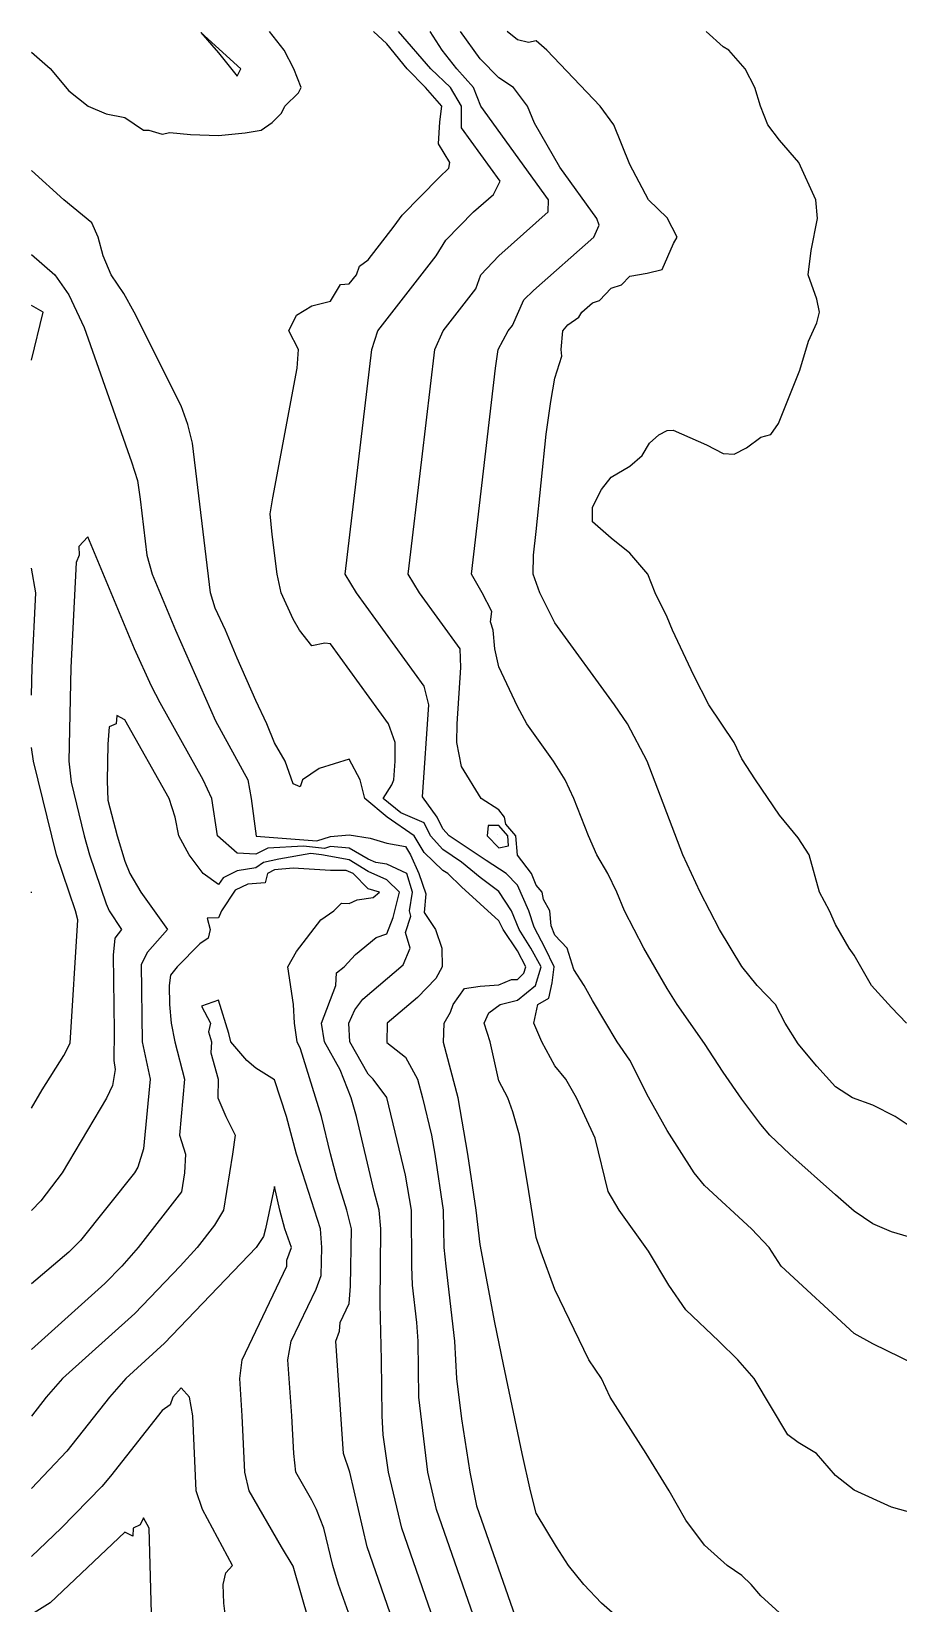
# Model space of a CAD drawing. Extents: x 4990 to 7010, y 3990 to 6010.
# Drawn here: x 4990 to 5454, y 5170 to 6010 of the extents above; entities that cross this region are included whole.
import ezdxf

# ---------------------------------------------------------------- set-up
doc = ezdxf.new("R2010")
doc.units = 0
doc.layers.add('Lines', color=7, linetype='Continuous')

msp = doc.modelspace()

# ---------------------------------------------------------------- linework, layer by layer
at = {"layer": 'Lines', "color": 0}
for p, q in [((5080.602, 6009.398, 185), (5090, 5998.6, 185)), ((5101.938, 5990, 185), (5080.602, 6009.398, 185)), ((5125.18, 6000, 175), (5117.313, 6010, 175)), ((5180, 6003.413, 175), (5173.019, 6010, 175)), ((5203.671, 5990, 185), (5186.372, 6010, 185)), ((5209.707, 6000, 195), (5203.187, 6010, 195)), ((5230, 5995.324, 205), (5219.548, 6010, 205)), ((5250, 6005.595, 215), (5244.459, 6010, 215)), ((5360, 6001.708, 225), (5350.912, 6010, 225)), ((5130.271, 5990, 175), (5125.18, 6000, 175)), ((5190.994, 5990, 175), (5180, 6003.413, 175)), ((5217.499, 5990, 195), (5209.707, 6000, 195)), ((5255.829, 6004.171, 215), (5250, 6005.595, 215)), ((5260, 6004.993, 215), (5255.829, 6004.171, 215)), ((5265.597, 6000, 215), (5260, 6004.993, 215)), ((5294.162, 5970, 215), (5265.597, 6000, 215)), ((5363.022, 6000, 225), (5360, 6001.708, 225)), ((5371.698, 5990, 225), (5363.022, 6000, 225)), ((4990, 5999, 175), (5000, 5990.15, 175)), ((5090, 5998.6, 185), (5100, 5986.111, 185)), ((5240, 5985.24, 205), (5230, 5995.324, 205)), ((5000, 5990.15, 175), (5010, 5978.297, 175)), ((5100, 5986.111, 185), (5101.938, 5990, 185)), ((5134.245, 5980, 175), (5130.271, 5990, 175)), ((5200.76, 5980, 175), (5190.994, 5990, 175)), ((5214.155, 5980, 185), (5203.671, 5990, 185)), ((5226.413, 5980, 195), (5217.499, 5990, 195)), ((5247.803, 5980, 205), (5240, 5985.24, 205)), ((5376.908, 5980, 225), (5371.698, 5990, 225)), ((5010, 5978.297, 175), (5020.427, 5970, 175)), ((5125.48, 5970, 175), (5132.893, 5977.107, 175)), ((5132.893, 5977.107, 175), (5134.245, 5980, 175)), ((5209.53, 5970, 175), (5200.76, 5980, 175)), ((5219.972, 5970, 185), (5214.155, 5980, 185)), ((5230.341, 5970, 195), (5226.413, 5980, 195)), ((5255.381, 5970, 205), (5247.803, 5980, 205)), ((5379.821, 5970, 225), (5376.908, 5980, 225)), ((5020.427, 5970, 175), (5030, 5965.956, 175)), ((5030, 5965.956, 175), (5040, 5964.083, 175)), ((5118.713, 5961.287, 175), (5123.751, 5966.249, 175)), ((5123.751, 5966.249, 175), (5125.48, 5970, 175)), ((5208.361, 5961.639, 175), (5209.53, 5970, 175)), ((5220, 5958.519, 185), (5219.972, 5970, 185)), ((5266.495, 5920, 195), (5230.341, 5970, 195)), ((5259.066, 5960.934, 205), (5255.381, 5970, 205)), ((5301.41, 5960, 215), (5294.162, 5970, 215)), ((5383.766, 5960, 225), (5379.821, 5970, 225)), ((5040, 5964.083, 175), (5050, 5957.18, 175)), ((5112.798, 5957.202, 175), (5118.713, 5961.287, 175)), ((5207.654, 5950, 175), (5208.361, 5961.639, 175)), ((5240.647, 5930, 185), (5220, 5958.519, 185)), ((5272.585, 5937.415, 205), (5259.066, 5960.934, 205)), ((5310, 5938.864, 215), (5301.41, 5960, 215)), ((5390, 5951.926, 225), (5383.766, 5960, 225)), ((5050, 5957.18, 175), (5052.748, 5957.252, 175)), ((5052.748, 5957.252, 175), (5060, 5955.134, 175)), ((5060, 5955.134, 175), (5063.975, 5956.025, 175)), ((5063.975, 5956.025, 175), (5075.055, 5954.945, 175)), ((5075.055, 5954.945, 175), (5090, 5954.39, 175)), ((5090, 5954.39, 175), (5104.218, 5955.782, 175)), ((5104.218, 5955.782, 175), (5112.798, 5957.202, 175)), ((5213.754, 5940, 175), (5207.654, 5950, 175)), ((5400.407, 5940, 225), (5390, 5951.926, 225)), ((5007.382, 5920, 165), (4990, 5935.701, 165)), ((5208.015, 5931.985, 175), (5213.151, 5936.849, 175)), ((5213.151, 5936.849, 175), (5213.754, 5940, 175)), ((5292.433, 5910, 205), (5272.585, 5937.415, 205)), ((5320, 5920.07, 215), (5310, 5938.864, 215)), ((5409.438, 5920, 225), (5400.407, 5940, 225)), ((5188.182, 5911.818, 175), (5208.015, 5931.985, 175)), ((5237.118, 5922.882, 185), (5240.647, 5930, 185)), ((5022.337, 5907.663, 165), (5007.382, 5920, 165)), ((5226.489, 5913.511, 185), (5237.118, 5922.882, 185)), ((5266.408, 5913.592, 195), (5266.495, 5920, 195)), ((5330, 5910.395, 215), (5320, 5920.07, 215)), ((5410.467, 5910, 225), (5409.438, 5920, 225)), ((5025.756, 5900, 165), (5022.337, 5907.663, 165)), ((5184.065, 5905.935, 175), (5188.182, 5911.818, 175)), ((5211.574, 5898.426, 185), (5226.489, 5913.511, 185)), ((5240, 5890.149, 195), (5266.408, 5913.592, 195)), ((5293.612, 5906.388, 205), (5292.433, 5910, 205)), ((5335.318, 5900, 215), (5330, 5910.395, 215)), ((5407.042, 5892.958, 225), (5410.467, 5910, 225)), ((5028.39, 5890, 165), (5025.756, 5900, 165)), ((5170, 5887.96, 175), (5184.065, 5905.935, 175)), ((5258.436, 5871.564, 205), (5290.801, 5900, 205)), ((5290.801, 5900, 205), (5293.612, 5906.388, 205)), ((5333.308, 5896.692, 215), (5335.318, 5900, 215)), ((4990, 5890.816, 155), (5002.445, 5880, 155)), ((5206.506, 5890, 185), (5211.574, 5898.426, 185)), ((5327.266, 5882.734, 215), (5333.308, 5896.692, 215)), ((5405.418, 5880, 225), (5407.042, 5892.958, 225)), ((5032.676, 5880, 165), (5028.39, 5890, 165)), ((5163.771, 5880, 175), (5165.469, 5884.531, 175)), ((5165.469, 5884.531, 175), (5170, 5887.96, 175)), ((5175.207, 5850, 185), (5206.506, 5890, 185)), ((5230.259, 5880, 195), (5240, 5890.149, 195)), ((5319.272, 5880.728, 215), (5327.266, 5882.734, 215)), ((5002.445, 5880, 155), (5010, 5869.221, 155)), ((5039.423, 5870, 165), (5032.676, 5880, 165)), ((5150, 5865.926, 175), (5155.305, 5874.695, 175)), ((5155.305, 5874.695, 175), (5160, 5875.181, 175)), ((5160, 5875.181, 175), (5163.771, 5880, 175)), ((5227.625, 5872.375, 195), (5230.259, 5880, 195)), ((5300, 5872.759, 215), (5305.503, 5874.497, 215)), ((5305.503, 5874.497, 215), (5310, 5879.162, 215)), ((5310, 5879.162, 215), (5319.272, 5880.728, 215)), ((5410, 5866.904, 225), (5405.418, 5880, 225)), ((5010, 5869.221, 155), (5018.263, 5851.737, 155)), ((5044.884, 5860, 165), (5039.423, 5870, 165)), ((5140, 5863.328, 175), (5150, 5865.926, 175)), ((5210.117, 5850, 195), (5227.625, 5872.375, 195)), ((5247.21, 5852.79, 205), (5253.398, 5866.602, 205)), ((5253.398, 5866.602, 205), (5258.436, 5871.564, 205)), ((5284.37, 5860, 215), (5290, 5865.036, 215)), ((5290, 5865.036, 215), (5293.791, 5866.209, 215)), ((5293.791, 5866.209, 215), (5300, 5872.759, 215)), ((5411.506, 5860, 225), (5410, 5866.904, 225)), ((4996.323, 5860, 155), (4990, 5863.582, 155)), ((4990, 5834.346, 155), (4996.323, 5860, 155)), ((5070.118, 5809.882, 165), (5044.884, 5860, 165)), ((5127.667, 5850, 175), (5131.712, 5858.288, 175)), ((5131.712, 5858.288, 175), (5140, 5863.328, 175)), ((5276.811, 5853.189, 215), (5282.783, 5857.217, 215)), ((5282.783, 5857.217, 215), (5284.37, 5860, 215)), ((5410, 5854.3, 225), (5411.506, 5860, 225)), ((5018.263, 5851.737, 155), (5043.535, 5780, 155)), ((5132.78, 5840, 175), (5127.667, 5850, 175)), ((5171.98, 5840, 185), (5175.207, 5850, 185)), ((5205.675, 5840, 195), (5210.117, 5850, 195)), ((5239.539, 5840, 205), (5245.027, 5850, 205)), ((5245.027, 5850, 205), (5247.21, 5852.79, 205)), ((5273.245, 5840, 215), (5274.248, 5850, 215)), ((5274.248, 5850, 215), (5276.811, 5853.189, 215)), ((5405.487, 5844.513, 225), (5410, 5854.3, 225)), ((5132.157, 5830, 175), (5132.78, 5840, 175)), ((5157.747, 5720, 185), (5171.98, 5840, 185)), ((5198.835, 5781.165, 195), (5205.675, 5840, 195)), ((5238.208, 5830, 205), (5239.539, 5840, 205)), ((5273.582, 5836.418, 215), (5273.245, 5840, 215)), ((5400.954, 5829.046, 225), (5405.487, 5844.513, 225)), ((5270, 5824.615, 215), (5273.582, 5836.418, 215)), ((5119.189, 5760.811, 175), (5132.157, 5830, 175)), ((5225.348, 5720, 205), (5238.208, 5830, 205)), ((5267.747, 5812.253, 215), (5270, 5824.615, 215)), ((5389.513, 5800.487, 225), (5400.954, 5829.046, 225)), ((5073.637, 5800, 165), (5070.118, 5809.882, 165)), ((5265.246, 5794.754, 215), (5267.747, 5812.253, 215)), ((5076.216, 5790, 165), (5073.637, 5800, 165)), ((5385.41, 5794.59, 225), (5389.513, 5800.487, 225)), ((5085.761, 5710, 165), (5076.216, 5790, 165)), ((5260, 5742.766, 215), (5265.246, 5794.754, 215)), ((5316.701, 5783.299, 225), (5320.479, 5790, 225)), ((5320.479, 5790, 225), (5325.602, 5794.398, 225)), ((5325.602, 5794.398, 225), (5330, 5796.731, 225)), ((5330, 5796.731, 225), (5333.131, 5796.869, 225)), ((5333.131, 5796.869, 225), (5350.981, 5789.019, 225)), ((5372.49, 5787.51, 225), (5380, 5793.098, 225)), ((5380, 5793.098, 225), (5385.41, 5794.59, 225)), ((5191.547, 5720, 195), (5198.835, 5781.165, 195)), ((5310, 5777.685, 225), (5316.701, 5783.299, 225)), ((5350.981, 5789.019, 225), (5360, 5784.451, 225)), ((5360, 5784.451, 225), (5365.878, 5784.122, 225)), ((5365.878, 5784.122, 225), (5372.49, 5787.51, 225)), ((5043.535, 5780, 155), (5046.652, 5770, 155)), ((5300, 5771.733, 225), (5310, 5777.685, 225)), ((5046.652, 5770, 155), (5048.151, 5760, 155)), ((5290, 5755.711, 225), (5294.788, 5765.212, 225)), ((5294.788, 5765.212, 225), (5300, 5771.733, 225)), ((5048.151, 5760, 155), (5051.687, 5730, 155)), ((5117.744, 5752.256, 175), (5119.189, 5760.811, 175)), ((5118.794, 5741.206, 175), (5117.744, 5752.256, 175)), ((5290, 5747.962, 225), (5290, 5755.711, 225)), ((5300, 5739.09, 225), (5290, 5747.962, 225)), ((5020.204, 5739.796, 145), (5015.333, 5734.667, 145)), ((5045.191, 5680, 145), (5020.204, 5739.796, 145)), ((5121.378, 5720, 175), (5118.794, 5741.206, 175)), ((5258.495, 5730, 215), (5260, 5742.766, 215)), ((5310, 5731.1, 225), (5300, 5739.09, 225)), ((5015.333, 5734.667, 145), (5015.447, 5730, 145)), ((5319.573, 5720, 225), (5310, 5731.1, 225)), ((4992.318, 5710, 155), (4990, 5723.22, 155)), ((5013.848, 5726.152, 145), (5011.029, 5670, 145)), ((5015.447, 5730, 145), (5013.848, 5726.152, 145)), ((5051.687, 5730, 155), (5054.544, 5720, 155)), ((5258.368, 5720, 215), (5258.495, 5730, 215)), ((5054.544, 5720, 155), (5067.109, 5690, 155)), ((5123.542, 5710, 175), (5121.378, 5720, 175)), ((5163.816, 5710, 185), (5157.747, 5720, 185)), ((5197.469, 5710, 195), (5191.547, 5720, 195)), ((5231.122, 5710, 205), (5225.348, 5720, 205)), ((5261.865, 5710, 215), (5258.368, 5720, 215)), ((5323.629, 5710, 225), (5319.573, 5720, 225)), ((4990.47, 5670, 155), (4992.318, 5710, 155)), ((5088.32, 5701.68, 165), (5085.761, 5710, 165)), ((5130, 5695.794, 175), (5123.542, 5710, 175)), ((5200, 5660.08, 185), (5163.816, 5710, 185)), ((5219.213, 5680, 195), (5197.469, 5710, 195)), ((5236.183, 5700, 205), (5231.122, 5710, 205)), ((5270, 5693.944, 215), (5261.865, 5710, 215)), ((5330, 5696.981, 225), (5323.629, 5710, 225)), ((5093.785, 5690, 165), (5088.32, 5701.68, 165)), ((5235.596, 5694.404, 205), (5236.183, 5700, 205)), ((5332.893, 5690, 225), (5330, 5696.981, 225)), ((5067.109, 5690, 155), (5088.49, 5641.51, 155)), ((5100, 5675.106, 165), (5093.785, 5690, 165)), ((5133.37, 5690, 175), (5130, 5695.794, 175)), ((5140, 5681.657, 175), (5133.37, 5690, 175)), ((5236.892, 5690, 205), (5235.596, 5694.404, 205)), ((5237.783, 5680, 205), (5236.892, 5690, 205)), ((5301.841, 5650, 215), (5270, 5693.944, 215)), ((5344.178, 5665.822, 225), (5332.893, 5690, 225)), ((5146.875, 5683.125, 175), (5140, 5681.657, 175)), ((5150, 5682.633, 175), (5146.875, 5683.125, 175)), ((5180.901, 5640, 175), (5150, 5682.633, 175)), ((5054.171, 5660, 145), (5045.191, 5680, 145)), ((5110, 5652.435, 165), (5100, 5675.106, 165)), ((5219.597, 5670, 195), (5219.213, 5680, 195)), ((5240, 5670.397, 205), (5237.783, 5680, 205)), ((4990, 5655.316, 155), (4990.47, 5670, 155)), ((5011.029, 5670, 145), (5010.039, 5619.961, 145)), ((5217.664, 5640, 195), (5219.597, 5670, 195)), ((5250, 5649.137, 205), (5240, 5670.397, 205)), ((5352.277, 5650, 225), (5344.178, 5665.822, 225)), ((5058.859, 5651.141, 145), (5054.171, 5660, 145)), ((5202.456, 5650, 185), (5200, 5660.08, 185)), ((5081.933, 5610, 145), (5058.859, 5651.141, 145)), ((5115.839, 5640, 165), (5110, 5652.435, 165)), ((5199.162, 5600.838, 185), (5202.456, 5650, 185)), ((5255.002, 5640, 205), (5250, 5649.137, 205)), ((5308.766, 5640, 215), (5301.841, 5650, 215)), ((5365.868, 5630, 225), (5352.277, 5650, 225)), ((5031.647, 5638.353, 135), (5030.951, 5629.049, 135)), ((5035.262, 5640, 135), (5031.647, 5638.353, 135)), ((5035.648, 5644.352, 135), (5035.262, 5640, 135)), ((5040, 5642.159, 135), (5035.648, 5644.352, 135)), ((5063.645, 5600, 135), (5040, 5642.159, 135)), ((5088.49, 5641.51, 155), (5105.705, 5610, 155)), ((5120, 5629.765, 165), (5115.839, 5640, 165)), ((5184.467, 5630, 175), (5180.901, 5640, 175)), ((5217.464, 5630, 195), (5217.664, 5640, 195)), ((5269.2, 5620, 205), (5255.002, 5640, 205)), ((5319.256, 5620, 215), (5308.766, 5640, 215)), ((5125.759, 5620, 165), (5120, 5629.765, 165)), ((5184.567, 5620, 175), (5184.467, 5630, 175)), ((5220, 5617.129, 195), (5217.464, 5630, 195)), ((5370, 5621.269, 225), (5365.868, 5630, 225)), ((4991.156, 5620, 155), (4990, 5627.357, 155)), ((5030.951, 5629.049, 135), (5030.565, 5609.435, 135)), ((5003.483, 5570, 155), (4991.156, 5620, 155)), ((5010.039, 5619.961, 145), (5011.195, 5608.805, 145)), ((5130, 5607.861, 165), (5125.759, 5620, 165)), ((5143.912, 5616.088, 165), (5134.954, 5610, 165)), ((5160, 5621.117, 165), (5143.912, 5616.088, 165)), ((5165.769, 5610, 165), (5160, 5621.117, 165)), ((5183.897, 5610, 175), (5184.567, 5620, 175)), ((5230.461, 5600, 195), (5220, 5617.129, 195)), ((5275.468, 5610, 205), (5269.2, 5620, 205)), ((5338.368, 5570, 215), (5319.256, 5620, 215)), ((5377.199, 5610, 225), (5370, 5621.269, 225)), ((5011.195, 5608.805, 145), (5018.231, 5580, 145)), ((5030.565, 5609.435, 135), (5030.861, 5599.139, 135)), ((5086.531, 5600, 145), (5081.933, 5610, 145)), ((5105.705, 5610, 155), (5107.591, 5600, 155)), ((5133.734, 5606.266, 165), (5130, 5607.861, 165)), ((5134.954, 5610, 165), (5133.734, 5606.266, 165)), ((5168.281, 5600, 165), (5165.769, 5610, 165)), ((5178.086, 5600, 175), (5182.665, 5607.335, 175)), ((5182.665, 5607.335, 175), (5183.897, 5610, 175)), ((5280, 5600.038, 205), (5275.468, 5610, 205)), ((5390, 5591.198, 225), (5377.199, 5610, 225)), ((5030.861, 5599.139, 135), (5035.769, 5580, 135)), ((5066.93, 5590, 135), (5063.645, 5600, 135)), ((5089.451, 5580, 145), (5086.531, 5600, 145)), ((5107.591, 5600, 155), (5110.146, 5579.854, 155)), ((5180.292, 5590, 165), (5168.281, 5600, 165)), ((5187.593, 5592.407, 175), (5178.086, 5600, 175)), ((5207.023, 5590, 185), (5199.162, 5600.838, 185)), ((5240, 5594.045, 195), (5230.461, 5600, 195)), ((5287.902, 5580, 205), (5280, 5600.038, 205)), ((5068.894, 5580, 135), (5066.93, 5590, 135)), ((5194.734, 5580, 165), (5180.292, 5590, 165)), ((5200, 5587.027, 175), (5187.593, 5592.407, 175)), ((5210, 5583.883, 185), (5207.023, 5590, 185)), ((5243.056, 5590, 195), (5240, 5594.045, 195)), ((5243.752, 5586.248, 195), (5243.056, 5590, 195)), ((5400, 5579.02, 225), (5390, 5591.198, 225)), ((5018.231, 5580, 145), (5021.125, 5570, 145)), ((5035.769, 5580, 135), (5040, 5566.567, 135)), ((5074.355, 5570, 135), (5068.894, 5580, 135)), ((5100, 5570.734, 145), (5089.451, 5580, 145)), ((5110.146, 5579.854, 155), (5142.689, 5577.311, 155)), ((5142.689, 5577.311, 155), (5150, 5579.661, 155)), ((5150, 5579.661, 155), (5160, 5580.531, 155)), ((5160, 5580.531, 155), (5171.138, 5578.862, 155)), ((5200, 5571.22, 165), (5194.734, 5580, 165)), ((5203.423, 5580, 175), (5200, 5587.027, 175)), ((5210, 5572.792, 175), (5203.423, 5580, 175)), ((5213.345, 5580, 185), (5210, 5583.883, 185)), ((5233.159, 5566.841, 185), (5213.345, 5580, 185)), ((5234.321, 5585.679, 185), (5233.766, 5580, 185)), ((5233.766, 5580, 185), (5240, 5573.579, 185)), ((5240, 5585.592, 185), (5234.321, 5585.679, 185)), ((5239.428, 5580.572, 175), (5239.428, 5580.572, 175)), ((5244.798, 5580, 185), (5240, 5585.592, 185)), ((5249.113, 5580, 195), (5243.752, 5586.248, 195)), ((5245.215, 5574.785, 185), (5244.798, 5580, 185)), ((5250, 5569.712, 195), (5249.113, 5580, 195)), ((5292.306, 5570, 205), (5287.902, 5580, 205)), ((5116.458, 5573.542, 145), (5110, 5570.283, 145)), ((5135.461, 5574.539, 145), (5116.458, 5573.542, 145)), ((5146.668, 5573.332, 145), (5135.461, 5574.539, 145)), ((5150, 5574.403, 145), (5146.668, 5573.332, 145)), ((5160, 5573.556, 145), (5150, 5574.403, 145)), ((5170, 5567.513, 145), (5160, 5573.556, 145)), ((5171.138, 5578.862, 155), (5180, 5576.077, 155)), ((5180, 5576.077, 155), (5190, 5574.291, 155)), ((5190, 5574.291, 155), (5192.757, 5570, 155)), ((5210, 5561.604, 165), (5200, 5571.22, 165)), ((5220, 5566.018, 175), (5210, 5572.792, 175)), ((5240, 5573.579, 185), (5245.215, 5574.785, 185)), ((5405.841, 5570, 225), (5400, 5579.02, 225)), ((5013.546, 5540, 155), (5003.483, 5570, 155)), ((5021.125, 5570, 145), (5030, 5543.778, 145)), ((5040, 5566.567, 135), (5042.617, 5560, 135)), ((5081.801, 5560, 135), (5074.355, 5570, 135)), ((5110, 5570.283, 145), (5100, 5570.734, 145)), ((5110, 5562.986, 135), (5100, 5561.371, 135)), ((5114.17, 5565.83, 135), (5110, 5562.986, 135)), ((5122.355, 5567.645, 135), (5114.17, 5565.83, 135)), ((5130, 5562.715, 125), (5120, 5561.984, 125)), ((5139.353, 5570.647, 135), (5122.355, 5567.645, 135)), ((5150, 5561.511, 125), (5130, 5562.715, 125)), ((5145.055, 5570, 135), (5139.353, 5570.647, 135)), ((5160, 5567.214, 135), (5145.055, 5570, 135)), ((5170, 5560.995, 135), (5160, 5567.214, 135)), ((5174.216, 5565.784, 145), (5170, 5567.513, 145)), ((5180, 5564.938, 145), (5174.216, 5565.784, 145)), ((5190.676, 5560, 145), (5180, 5564.938, 145)), ((5192.757, 5570, 155), (5197.241, 5560, 155)), ((5230, 5557.832, 175), (5220, 5566.018, 175)), ((5243.922, 5560, 185), (5233.159, 5566.841, 185)), ((5257.499, 5560, 195), (5250, 5569.712, 195)), ((5298.228, 5560, 205), (5292.306, 5570, 205)), ((5347.607, 5550, 215), (5338.368, 5570, 215)), ((5411.461, 5550, 225), (5405.841, 5570, 225)), ((5042.617, 5560, 135), (5048.457, 5550, 135)), ((5090, 5554.011, 135), (5081.801, 5560, 135)), ((5092.455, 5557.545, 135), (5090, 5554.011, 135)), ((5100, 5561.371, 135), (5092.455, 5557.545, 135)), ((5105.714, 5554.286, 125), (5098.931, 5551.069, 125)), ((5115.036, 5554.964, 125), (5105.714, 5554.286, 125)), ((5116.224, 5560, 125), (5115.036, 5554.964, 125)), ((5120, 5561.984, 125), (5116.224, 5560, 125)), ((5158.39, 5561.61, 125), (5150, 5561.511, 125)), ((5162.084, 5560, 125), (5158.39, 5561.61, 125)), ((5170, 5551.706, 125), (5162.084, 5560, 125)), ((5180, 5556.517, 135), (5170, 5560.995, 135)), ((5186.776, 5550, 135), (5180, 5556.517, 135)), ((5193.789, 5550, 145), (5190.676, 5560, 145)), ((5197.241, 5560, 155), (5200.866, 5549.134, 155)), ((5212.734, 5560, 165), (5210, 5561.604, 165)), ((5220, 5552.819, 165), (5212.734, 5560, 165)), ((5240, 5550.277, 175), (5230, 5557.832, 175)), ((5250, 5553.625, 185), (5243.922, 5560, 185)), ((5260, 5553.743, 195), (5257.499, 5560, 195)), ((5303.066, 5550, 205), (5298.228, 5560, 205)), ((4990, 5549.521, 165), (4990, 5550.22, 165)), ((5048.457, 5550, 135), (5062.759, 5530, 135)), ((5098.931, 5551.069, 125), (5091.63, 5540, 125)), ((5160, 5543.925, 125), (5164.114, 5545.886, 125)), ((5164.114, 5545.886, 125), (5172.829, 5547.171, 125)), ((5176.168, 5550, 125), (5170, 5551.706, 125)), ((5172.829, 5547.171, 125), (5176.168, 5550, 125)), ((5183.515, 5536.485, 135), (5186.776, 5550, 135)), ((5192.105, 5540, 145), (5193.789, 5550, 145)), ((5200.866, 5549.134, 155), (5200, 5539.072, 155)), ((5240, 5534.667, 165), (5220, 5552.819, 165)), ((5246.686, 5540, 175), (5240, 5550.277, 175)), ((5256.017, 5540, 185), (5250, 5553.625, 185)), ((5263.145, 5550, 195), (5260, 5553.743, 195)), ((5263.878, 5546.122, 195), (5263.145, 5550, 195)), ((5267.247, 5540, 195), (5263.878, 5546.122, 195)), ((5307.195, 5540, 205), (5303.066, 5550, 205)), ((5358.039, 5530, 215), (5347.607, 5550, 215)), ((5416.852, 5540, 225), (5411.461, 5550, 225)), ((5014.879, 5535.121, 155), (5013.546, 5540, 155)), ((5030, 5543.778, 145), (5031.659, 5540, 145)), ((5031.659, 5540, 145), (5038.237, 5530, 145)), ((5091.63, 5540, 125), (5090, 5536.256, 125)), ((5144.801, 5535.199, 125), (5151.77, 5540, 125)), ((5151.77, 5540, 125), (5155.891, 5544.109, 125)), ((5155.891, 5544.109, 125), (5160, 5543.925, 125)), ((5192.93, 5537.07, 145), (5192.105, 5540, 145)), ((5200, 5539.072, 155), (5206.158, 5530, 155)), ((5250.784, 5530, 175), (5246.686, 5540, 175)), ((5258.804, 5531.196, 185), (5256.017, 5540, 185)), ((5268.002, 5531.998, 195), (5267.247, 5540, 195)), ((5317.528, 5520, 205), (5307.195, 5540, 205)), ((5420, 5532.752, 225), (5416.852, 5540, 225)), ((5010.807, 5469.193, 155), (5014.879, 5535.121, 155)), ((5038.237, 5530, 145), (5034.601, 5525.399, 145)), ((5062.759, 5530, 135), (5052.154, 5517.846, 135)), ((5090, 5536.256, 125), (5083.915, 5536.085, 125)), ((5083.915, 5536.085, 125), (5085.56, 5530, 125)), ((5085.56, 5530, 125), (5084.606, 5525.394, 125)), ((5131.716, 5518.284, 125), (5144.801, 5535.199, 125)), ((5180, 5527.757, 135), (5183.515, 5536.485, 135)), ((5190, 5528.323, 145), (5192.93, 5537.07, 145)), ((5206.158, 5530, 155), (5209.516, 5520, 155)), ((5242.199, 5530, 165), (5240, 5534.667, 165)), ((5250, 5518.592, 165), (5242.199, 5530, 165)), ((5257.149, 5520, 175), (5250.784, 5530, 175)), ((5264.819, 5520, 185), (5258.804, 5531.196, 185)), ((5270, 5526.913, 195), (5268.002, 5531.998, 195)), ((5370, 5510.173, 215), (5358.039, 5530, 215)), ((5427.244, 5520, 225), (5420, 5532.752, 225)), ((5034.601, 5525.399, 145), (5033.66, 5516.34, 145)), ((5080, 5522.308, 125), (5067.94, 5510, 125)), ((5084.606, 5525.394, 125), (5080, 5522.308, 125)), ((5163.302, 5516.698, 135), (5174.289, 5525.711, 135)), ((5174.289, 5525.711, 135), (5180, 5527.757, 135)), ((5192.552, 5520, 145), (5190, 5528.323, 145)), ((5276.512, 5520, 195), (5270, 5526.913, 195)), ((5033.66, 5516.34, 145), (5034.254, 5475.746, 145)), ((5052.154, 5517.846, 135), (5048.667, 5511.333, 135)), ((5127.158, 5510, 125), (5131.716, 5518.284, 125)), ((5157.17, 5510, 135), (5163.302, 5516.698, 135)), ((5188.864, 5511.136, 145), (5192.552, 5520, 145)), ((5209.516, 5520, 155), (5209.693, 5510, 155)), ((5254.463, 5510, 165), (5250, 5518.592, 165)), ((5262.646, 5510, 175), (5257.149, 5520, 175)), ((5269.513, 5510, 185), (5264.819, 5520, 185)), ((5280, 5508.701, 195), (5276.512, 5520, 195)), ((5330, 5498.417, 205), (5317.528, 5520, 205)), ((5430, 5516.326, 225), (5427.244, 5520, 225)), ((5439.289, 5500, 225), (5430, 5516.326, 225)), ((5048.667, 5511.333, 135), (5049.292, 5470, 135)), ((5064.395, 5505.605, 125), (5063.623, 5500, 125)), ((5067.94, 5510, 125), (5064.395, 5505.605, 125)), ((5130.238, 5490, 125), (5127.158, 5510, 125)), ((5152.845, 5500, 135), (5153.19, 5506.81, 135)), ((5153.19, 5506.81, 135), (5157.17, 5510, 135)), ((5167.157, 5492.843, 145), (5188.864, 5511.136, 145)), ((5206.209, 5503.791, 155), (5196.404, 5493.596, 155)), ((5209.693, 5510, 155), (5206.209, 5503.791, 155)), ((5250, 5503.292, 165), (5253.249, 5506.751, 165)), ((5253.249, 5506.751, 165), (5254.463, 5510, 165)), ((5259.619, 5500, 175), (5262.646, 5510, 175)), ((5268.484, 5501.516, 185), (5269.513, 5510, 185)), ((5285.628, 5500, 195), (5280, 5508.701, 195)), ((5378.178, 5500, 215), (5370, 5510.173, 215)), ((5063.623, 5500, 125), (5063.778, 5490, 125)), ((5145.215, 5480, 135), (5152.845, 5500, 135)), ((5215.51, 5490, 165), (5221.549, 5498.451, 165)), ((5221.549, 5498.451, 165), (5230, 5499.669, 165)), ((5230, 5499.669, 165), (5240, 5500.372, 165)), ((5240, 5500.372, 165), (5246.773, 5503.227, 165)), ((5246.773, 5503.227, 165), (5250, 5503.292, 165)), ((5250, 5492.264, 175), (5259.619, 5500, 175)), ((5266.748, 5493.252, 185), (5268.484, 5501.516, 185)), ((5290, 5492.038, 195), (5285.628, 5500, 195)), ((5335.334, 5490, 205), (5330, 5498.417, 205)), ((5387.892, 5490, 215), (5378.178, 5500, 215)), ((5450, 5488.231, 225), (5439.289, 5500, 225)), ((5063.778, 5490, 125), (5064.68, 5480, 125)), ((5090, 5492.314, 115), (5081.016, 5488.984, 115)), ((5081.016, 5488.984, 115), (5085.697, 5480, 115)), ((5095.648, 5474.352, 115), (5090, 5492.314, 115)), ((5130.723, 5480, 125), (5130.238, 5490, 125)), ((5159.708, 5480, 145), (5162.918, 5487.082, 145)), ((5162.918, 5487.082, 145), (5167.157, 5492.843, 145)), ((5196.404, 5493.596, 155), (5180.272, 5480, 155)), ((5214.174, 5485.826, 165), (5215.51, 5490, 165)), ((5234.543, 5485.457, 175), (5240.656, 5490, 175)), ((5240.656, 5490, 175), (5250, 5492.264, 175)), ((5258.676, 5480, 185), (5260.827, 5490, 185)), ((5260.827, 5490, 185), (5266.748, 5493.252, 185)), ((5303.287, 5470, 195), (5290, 5492.038, 195)), ((5350, 5469.091, 205), (5335.334, 5490, 205)), ((5393.051, 5480, 215), (5387.892, 5490, 215)), ((5458.023, 5480, 225), (5450, 5488.231, 225)), ((5064.68, 5480, 125), (5066.667, 5470, 125)), ((5085.697, 5480, 115), (5084.662, 5475.338, 115)), ((5132.137, 5470, 125), (5130.723, 5480, 125)), ((5146.655, 5470, 135), (5145.215, 5480, 135)), ((5160.344, 5470, 145), (5159.708, 5480, 145)), ((5180.272, 5480, 155), (5180, 5469.572, 155)), ((5210.422, 5469.578, 165), (5210.805, 5480, 165)), ((5210.805, 5480, 165), (5214.174, 5485.826, 165)), ((5232.154, 5480, 175), (5234.543, 5485.457, 175)), ((5235.314, 5470, 175), (5232.154, 5480, 175)), ((5262.982, 5470, 185), (5258.676, 5480, 185)), ((5400, 5468.831, 215), (5393.051, 5480, 215)), ((5034.254, 5475.746, 145), (5034.141, 5460, 145)), ((5084.662, 5475.338, 115), (5086.258, 5470, 115)), ((5096.63, 5470, 115), (5095.648, 5474.352, 115)), ((4995.676, 5444.324, 155), (5007.36, 5462.64, 155)), ((5007.36, 5462.64, 155), (5010.807, 5469.193, 155)), ((5049.292, 5470, 135), (5053.424, 5450, 135)), ((5066.667, 5470, 125), (5071.865, 5450, 125)), ((5086.258, 5470, 115), (5085.882, 5464.118, 115)), ((5085.882, 5464.118, 115), (5089.801, 5450, 115)), ((5105.238, 5460, 115), (5096.63, 5470, 115)), ((5133.854, 5466.146, 125), (5132.137, 5470, 125)), ((5145.174, 5430, 125), (5133.854, 5466.146, 125)), ((5155.04, 5454.96, 135), (5146.655, 5470, 135)), ((5170, 5452.682, 145), (5160.344, 5470, 145)), ((5180, 5469.572, 155), (5190, 5461.743, 155)), ((5190, 5461.743, 155), (5196.468, 5450, 155)), ((5218.214, 5440, 165), (5210.422, 5469.578, 165)), ((5240, 5449.163, 175), (5235.314, 5470, 175)), ((5270, 5457.184, 185), (5262.982, 5470, 185)), ((5310, 5460.254, 195), (5303.287, 5470, 195)), ((5360, 5453.731, 205), (5350, 5469.091, 205)), ((5410, 5456.949, 215), (5400, 5468.831, 215)), ((5034.798, 5455.202, 145), (5033.316, 5446.684, 145)), ((5034.141, 5460, 145), (5034.798, 5455.202, 145)), ((5110, 5455.866, 115), (5105.238, 5460, 115)), ((5120, 5449.69, 115), (5110, 5455.866, 115)), ((5160.984, 5440, 135), (5155.04, 5454.96, 135)), ((5275.761, 5450, 185), (5270, 5457.184, 185)), ((5320, 5440.413, 195), (5310, 5460.254, 195)), ((5370, 5439.385, 205), (5360, 5453.731, 205)), ((5420, 5445.834, 215), (5410, 5456.949, 215)), ((5033.316, 5446.684, 145), (5030.194, 5439.806, 145)), ((5053.424, 5450, 135), (5050, 5412.85, 135)), ((5071.865, 5450, 125), (5069.234, 5420, 125)), ((5089.801, 5450, 115), (5089.652, 5440, 115)), ((5126.434, 5430, 115), (5120, 5449.69, 115)), ((5172.717, 5450, 145), (5170, 5452.682, 145)), ((5180, 5440.176, 145), (5172.717, 5450, 145)), ((5196.468, 5450, 155), (5199.209, 5440, 155)), ((5244.752, 5440, 175), (5240, 5449.163, 175)), ((5281.555, 5440, 185), (5275.761, 5450, 185)), ((5429.168, 5440, 215), (5420, 5445.834, 215)), ((4990, 5434.499, 155), (4995.676, 5444.324, 155)), ((5030.194, 5439.806, 145), (5006.383, 5400, 145)), ((5089.652, 5440, 115), (5093.979, 5430, 115)), ((5163.8, 5430, 135), (5160.984, 5440, 135)), ((5190, 5398.735, 145), (5180, 5440.176, 145)), ((5199.209, 5440, 155), (5203.866, 5420, 155)), ((5223.326, 5410, 165), (5218.214, 5440, 165)), ((5247.501, 5432.499, 175), (5244.752, 5440, 175)), ((5291.463, 5418.537, 185), (5281.555, 5440, 185)), ((5330, 5422.57, 195), (5320, 5440.413, 195)), ((5380, 5425.728, 205), (5370, 5439.385, 205)), ((5440, 5436.142, 215), (5429.168, 5440, 215)), ((5093.979, 5430, 115), (5098.963, 5420, 115)), ((5131.834, 5410, 115), (5126.434, 5430, 115)), ((5149.862, 5410.138, 125), (5145.174, 5430, 125)), ((5173.242, 5390, 135), (5163.8, 5430, 135)), ((5251.064, 5420, 175), (5247.501, 5432.499, 175)), ((5451.928, 5430, 215), (5440, 5436.142, 215)), ((5460, 5424.734, 215), (5451.928, 5430, 215)), ((5069.234, 5420, 125), (5072.438, 5410, 125)), ((5098.963, 5420, 115), (5097.587, 5410, 115)), ((5203.866, 5420, 155), (5205.764, 5410, 155)), ((5256.076, 5390, 175), (5251.064, 5420, 175)), ((5344.359, 5400, 195), (5330, 5422.57, 195)), ((5384.858, 5420, 205), (5380, 5425.728, 205)), ((5395.655, 5410, 205), (5384.858, 5420, 205)), ((5050, 5412.85, 135), (5046.985, 5403.015, 135)), ((5298.519, 5390, 185), (5291.463, 5418.537, 185)), ((5046.985, 5403.015, 135), (5045.182, 5400, 135)), ((5072.438, 5410, 125), (5071.898, 5400, 125)), ((5097.587, 5410, 115), (5092.758, 5380, 115)), ((5144.552, 5370, 115), (5131.834, 5410, 115)), ((5153.444, 5396.556, 125), (5149.862, 5410.138, 125)), ((5205.764, 5410, 155), (5210.199, 5380, 155)), ((5227.928, 5380, 165), (5223.326, 5410, 165)), ((5420, 5388.174, 205), (5395.655, 5410, 205)), ((5006.383, 5400, 145), (4995.002, 5384.998, 145)), ((5045.182, 5400, 135), (5016.263, 5363.737, 135)), ((5071.898, 5400, 125), (5070.191, 5389.809, 125)), ((5158.711, 5380, 125), (5153.444, 5396.556, 125)), ((5193.316, 5380, 145), (5190, 5398.735, 145)), ((5350, 5393.167, 195), (5344.359, 5400, 195)), ((5070.191, 5389.809, 125), (5047.118, 5360, 125)), ((5120, 5392.668, 105), (5115.228, 5370, 105)), ((5122.761, 5380, 105), (5120, 5392.668, 105)), ((5176.051, 5380, 135), (5173.242, 5390, 135)), ((5260, 5365.303, 175), (5256.076, 5390, 175)), ((5304.249, 5380, 185), (5298.519, 5390, 185)), ((5375.137, 5370, 195), (5350, 5393.167, 195)), ((5430, 5379.472, 205), (5420, 5388.174, 205)), ((4995.002, 5384.998, 145), (4990, 5379.882, 145)), ((5092.758, 5380, 115), (5087.978, 5372.022, 115)), ((5125.521, 5370, 105), (5122.761, 5380, 105)), ((5161.177, 5370, 125), (5158.711, 5380, 125)), ((5176.916, 5370, 135), (5176.051, 5380, 135)), ((5193.476, 5350, 145), (5193.316, 5380, 145)), ((5210.199, 5380, 155), (5210.588, 5360, 155)), ((5230, 5361.584, 165), (5227.928, 5380, 165)), ((5320, 5358.058, 185), (5304.249, 5380, 185)), ((5440, 5372.731, 205), (5430, 5379.472, 205)), ((5087.978, 5372.022, 115), (5078.672, 5360, 115)), ((5115.228, 5370, 105), (5114.098, 5365.902, 105)), ((5129.12, 5360, 105), (5125.521, 5370, 105)), ((5145.264, 5360, 115), (5144.552, 5370, 115)), ((5160.645, 5339.355, 125), (5161.177, 5370, 125)), ((5176.508, 5330, 135), (5176.916, 5370, 135)), ((5384.475, 5360, 195), (5375.137, 5370, 195)), ((5450, 5368.477, 205), (5440, 5372.731, 205)), ((5016.263, 5363.737, 135), (5010, 5357.564, 135)), ((5114.098, 5365.902, 105), (5110.225, 5360, 105)), ((5237.875, 5320, 165), (5230, 5361.584, 165)), ((5262.53, 5357.47, 175), (5260, 5365.303, 175)), ((5470, 5362.583, 205), (5450, 5368.477, 205)), ((5010, 5357.564, 135), (4990, 5340.583, 135)), ((5047.118, 5360, 125), (5038.38, 5350, 125)), ((5110.225, 5360, 105), (5061.122, 5308.878, 105)), ((5078.672, 5360, 115), (5069.516, 5350, 115)), ((5126.656, 5350, 105), (5126.668, 5353.332, 105)), ((5126.668, 5353.332, 105), (5129.12, 5360, 105)), ((5145.004, 5344.996, 115), (5145.264, 5360, 115)), ((5210.588, 5360, 155), (5211.603, 5350, 155)), ((5270, 5337.591, 175), (5262.53, 5357.47, 175)), ((5330.907, 5340, 185), (5320, 5358.058, 185)), ((5390.996, 5350, 195), (5384.475, 5360, 195)), ((5038.38, 5350, 125), (5029.24, 5340.76, 125)), ((5069.516, 5350, 115), (5045.233, 5324.767, 115)), ((5102.65, 5300, 105), (5126.656, 5350, 105)), ((5142.206, 5337.794, 115), (5145.004, 5344.996, 115)), ((5193.807, 5340, 145), (5193.476, 5350, 145)), ((5211.603, 5350, 155), (5216.314, 5310, 155)), ((5430, 5314.082, 195), (5390.996, 5350, 195)), ((5029.24, 5340.76, 125), (4990, 5305.482, 125)), ((5128.861, 5310, 115), (5142.206, 5337.794, 115)), ((5159.914, 5330.086, 125), (5160.645, 5339.355, 125)), ((5196.089, 5320, 145), (5193.807, 5340, 145)), ((5288.1, 5300, 175), (5270, 5337.591, 175)), ((5340, 5326.646, 185), (5330.907, 5340, 185)), ((5155.072, 5320, 125), (5159.914, 5330.086, 125)), ((5177.194, 5300, 135), (5176.508, 5330, 135)), ((5045.233, 5324.767, 115), (5006.637, 5290, 115)), ((5154.668, 5315.332, 125), (5155.072, 5320, 125)), ((5196.783, 5310, 145), (5196.089, 5320, 145)), ((5242.41, 5297.59, 165), (5237.875, 5320, 165)), ((5357.624, 5310, 185), (5340, 5326.646, 185)), ((5152.874, 5310, 125), (5154.668, 5315.332, 125)), ((5440, 5308.523, 195), (5430, 5314.082, 195)), ((5061.122, 5308.878, 105), (5040.496, 5290, 105)), ((5127.205, 5300, 115), (5128.861, 5310, 115)), ((5156.815, 5250, 125), (5152.874, 5310, 125)), ((5197.259, 5280, 145), (5196.783, 5310, 145)), ((5216.314, 5310, 155), (5217.336, 5290, 155)), ((5367.802, 5300, 185), (5357.624, 5310, 185)), ((5470, 5294.003, 195), (5440, 5308.523, 195)), ((5101.536, 5290, 105), (5102.65, 5300, 105)), ((5129.196, 5270, 115), (5127.205, 5300, 115)), ((5177.522, 5270, 135), (5177.194, 5300, 135)), ((5252.389, 5250, 165), (5242.41, 5297.59, 165)), ((5294.904, 5290, 175), (5288.1, 5300, 175)), ((5376.461, 5290, 185), (5367.802, 5300, 185)), ((5006.637, 5290, 115), (4997.97, 5280, 115)), ((5040.496, 5290, 105), (5031.755, 5280, 105)), ((5102.771, 5270, 105), (5101.536, 5290, 105)), ((5217.336, 5290, 155), (5220, 5268.495, 155)), ((5299.444, 5280, 175), (5294.904, 5290, 175)), ((5394.459, 5260, 185), (5376.461, 5290, 185)), ((4997.97, 5280, 115), (4990, 5269.894, 115)), ((5031.755, 5280, 105), (5008.857, 5251.143, 105)), ((5065.54, 5280, 95), (5064.111, 5275.889, 95)), ((5070, 5285.065, 95), (5065.54, 5280, 95)), ((5074.519, 5280, 95), (5070, 5285.065, 95)), ((5076.233, 5270, 95), (5074.519, 5280, 95)), ((5202.023, 5240, 145), (5197.259, 5280, 145)), ((5318.748, 5250, 175), (5299.444, 5280, 175)), ((5060, 5272.967, 95), (5032.254, 5237.746, 95)), ((5064.111, 5275.889, 95), (5060, 5272.967, 95)), ((5078.159, 5230, 95), (5076.233, 5270, 95)), ((5104.216, 5240, 105), (5102.771, 5270, 105)), ((5130.272, 5250, 115), (5129.196, 5270, 115)), ((5178.094, 5260, 135), (5177.522, 5270, 135)), ((5220, 5268.495, 155), (5224.538, 5240, 155)), ((5181.021, 5240, 135), (5178.094, 5260, 135)), ((5400, 5255.835, 185), (5394.459, 5260, 185)), ((5409.875, 5250, 185), (5400, 5255.835, 185)), ((5008.857, 5251.143, 105), (4990, 5231.292, 105)), ((5131.342, 5240, 115), (5130.272, 5250, 115)), ((5160.276, 5240, 125), (5156.815, 5250, 125)), ((5256.925, 5230, 165), (5252.389, 5250, 165)), ((5331.031, 5230, 175), (5318.748, 5250, 175)), ((5420, 5238.261, 185), (5409.875, 5250, 185)), ((5032.254, 5237.746, 95), (5027.619, 5232.381, 95)), ((5106.374, 5230, 105), (5104.216, 5240, 105)), ((5140, 5225.086, 115), (5131.342, 5240, 115)), ((5169.522, 5200, 125), (5160.276, 5240, 125)), ((5188.073, 5210, 135), (5181.021, 5240, 135)), ((5206.652, 5220, 145), (5202.023, 5240, 145)), ((5224.538, 5240, 155), (5227.972, 5222.028, 155)), ((5430, 5230.362, 185), (5420, 5238.261, 185)), ((5027.619, 5232.381, 95), (5005.933, 5210, 95)), ((5081.406, 5220, 95), (5078.159, 5230, 95)), ((5123.81, 5200, 105), (5106.374, 5230, 105)), ((5260, 5217.98, 165), (5256.925, 5230, 165)), ((5340, 5214.341, 175), (5331.031, 5230, 175)), ((5450, 5221.231, 185), (5430, 5230.362, 185)), ((5097.452, 5190, 95), (5081.406, 5220, 95)), ((5142.54, 5220, 115), (5140, 5225.086, 115)), ((5146.302, 5210, 115), (5142.54, 5220, 115)), ((5231.122, 5150, 145), (5206.652, 5220, 145)), ((5227.972, 5222.028, 155), (5250, 5159.24, 155)), ((5462.134, 5217.866, 185), (5450, 5221.231, 185)), ((5005.933, 5210, 95), (4990, 5194.954, 95)), ((5044.398, 5210, 85), (5044.175, 5205.825, 85)), ((5048.146, 5211.854, 85), (5044.398, 5210, 85)), ((5050, 5215.594, 85), (5048.146, 5211.854, 85)), ((5052.997, 5210, 85), (5050, 5215.594, 85)), ((5054.649, 5150, 85), (5052.997, 5210, 85)), ((5151.119, 5190, 115), (5146.302, 5210, 115)), ((5209.015, 5150, 135), (5188.073, 5210, 135)), ((5270.805, 5200, 165), (5260, 5217.98, 165)), ((5350, 5200.993, 175), (5340, 5214.341, 175)), ((5040, 5207.917, 85), (5000, 5170.145, 85)), ((5044.175, 5205.825, 85), (5040, 5207.917, 85)), ((5130, 5189.723, 105), (5123.81, 5200, 105)), ((5183.415, 5160, 125), (5169.522, 5200, 125)), ((5277.178, 5190, 165), (5270.805, 5200, 165)), ((5362.018, 5190, 175), (5350, 5200.993, 175)), ((5092.578, 5180, 95), (5093.889, 5186.111, 95)), ((5093.889, 5186.111, 95), (5097.452, 5190, 95)), ((5138.578, 5160, 105), (5130, 5189.723, 105)), ((5154.304, 5180, 115), (5151.119, 5190, 115)), ((5285.425, 5180, 165), (5277.178, 5190, 165)), ((5370, 5184.738, 175), (5362.018, 5190, 175)), ((5374.99, 5180, 175), (5370, 5184.738, 175)), ((5092.854, 5170, 95), (5092.578, 5180, 95)), ((5161.309, 5160, 115), (5154.304, 5180, 115)), ((5294.843, 5170, 165), (5285.425, 5180, 165)), ((5380, 5173.823, 175), (5374.99, 5180, 175)), ((5000, 5170.145, 85), (4990, 5163.948, 85)), ((5094.194, 5160, 95), (5092.854, 5170, 95)), ((5306.321, 5160, 165), (5294.843, 5170, 165)), ((5390, 5164.859, 175), (5380, 5173.823, 175))]:
    msp.add_line(p, q, dxfattribs=at)

doc.saveas('drawing.dxf')
